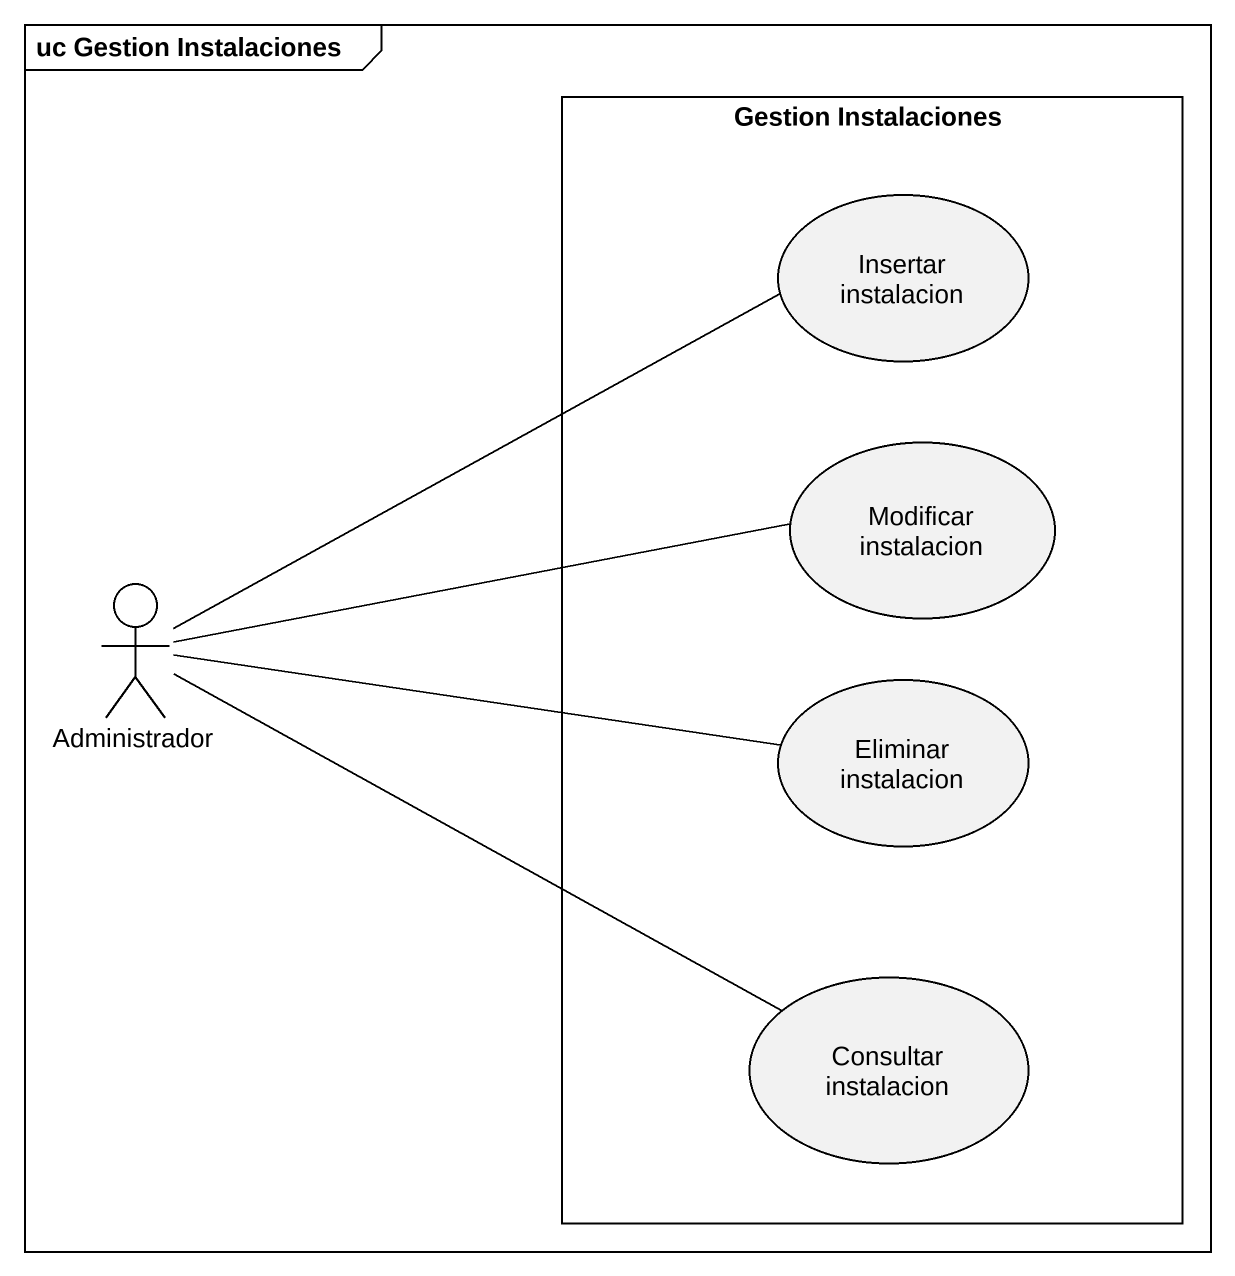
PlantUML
@startuml
mainframe uc Gestion Instalaciones
rectangle "Gestion Instalaciones" as Gestion_Instalaciones {
  usecase "Insertar instalacion" as Insertar_instalacion
  usecase "Modificar instalacion" as Modificar_instalacion
  usecase "Eliminar instalacion" as Eliminar_instalacion
  usecase "Consultar instalacion" as Consultar_instalacion
}
actor Administrador
Administrador -right- Insertar_instalacion
Administrador -right- Modificar_instalacion
Administrador -right- Eliminar_instalacion
Administrador -right- Consultar_instalacion
@enduml
